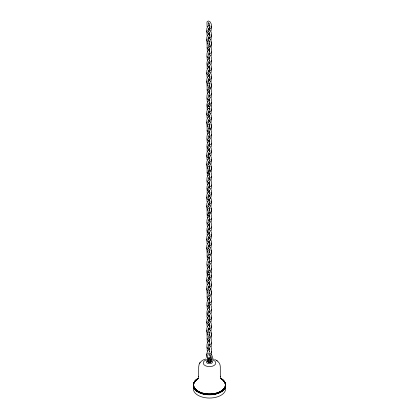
<?xml version="1.0" encoding="UTF-8"?>
<svg xmlns="http://www.w3.org/2000/svg" width="419" height="419" viewBox="0 0 419 419"><rect width="100%" height="100%" fill="white"/><g stroke="black" fill="none" stroke-linecap="round" stroke-linejoin="round"><path stroke-width="0.63" d="M206.907 31.404L207.185 30.288M206.907 40.03L207.185 38.915M211.239 27.188L210.967 28.298L210.039 28.937L208.578 28.681M211.239 35.814L210.967 36.93L210.039 37.563L208.578 37.307M206.907 73.262L207.185 72.147M211.406 51.804L211.129 52.92L210.202 53.559L208.741 53.297M206.907 81.888L207.185 80.778M211.406 60.436L211.129 61.546L210.202 62.185L208.741 61.928M211.239 69.046L210.967 70.162L210.039 70.795L208.578 70.539M211.239 77.672L210.967 78.788L210.039 79.427L208.578 79.165M206.907 114.088L207.185 112.973M211.406 93.667L211.129 94.778L210.202 95.417L208.741 95.16M206.907 122.715L207.185 121.604M211.406 102.294L211.129 103.404L210.202 104.043L208.741 103.786M211.239 109.872L210.967 110.988L210.039 111.622L208.578 111.365M211.239 118.498L210.967 119.614L210.039 120.248L208.578 119.991M206.907 155.947L207.185 154.836M211.406 134.489L211.129 135.604L210.202 136.243L208.741 135.986M206.907 164.573L207.185 163.462M211.406 143.12L211.129 144.23L210.202 144.869L208.741 144.613M211.239 151.73L210.967 152.846L210.039 153.485L208.578 153.223M211.239 160.357L210.967 161.472L210.039 162.111L208.578 161.849M206.907 197.81L207.185 196.7M211.406 176.352L211.129 177.462L210.202 178.101L208.741 177.845M206.907 206.441L207.185 205.326M211.406 184.978L211.129 186.088L210.202 186.727L208.741 186.471M211.239 193.594L210.967 194.709L210.039 195.348L208.578 195.086M211.239 202.225L210.967 203.335L210.039 203.974L208.578 203.718M206.907 239.673L207.185 238.558M211.406 218.215L211.129 219.331L210.202 219.965L208.741 219.708M206.907 248.299L207.185 247.184M211.406 226.841L211.129 227.957L210.202 228.591L208.741 228.334M211.239 235.457L210.967 236.567L210.039 237.206L208.578 236.95M211.239 244.083L210.967 245.194L210.039 245.833L208.578 245.576M206.907 280.5L207.185 279.384M211.406 260.073L211.129 261.189L210.202 261.823L208.741 261.566M206.907 289.126L207.185 288.01M211.406 268.699L211.129 269.815L210.202 270.454L208.741 270.192M211.239 276.278L210.967 277.394L210.039 278.033L208.578 277.776M211.239 284.91L210.967 286.02L210.039 286.659L208.578 286.402M206.907 322.358L207.185 321.242M211.406 300.9L211.129 302.015L210.202 302.649L208.741 302.392M206.907 330.984L207.185 329.868M211.406 309.526L211.129 310.641L210.202 311.28L208.741 311.018M211.239 318.141L210.967 319.252L210.039 319.891L208.578 319.634M211.239 326.768L210.967 327.883L210.039 328.517L208.578 328.26M211.406 342.758L211.129 343.873L210.202 344.512L208.741 344.25M211.406 351.384L211.129 352.499M211.029 31.179C211.129 28.063 212.8 21.924 208.416 20.95L207.185 21.662L206.955 22.521L207.122 26.868M211.029 39.81C211.129 36.694 212.8 30.55 208.416 29.576M211.192 47.174L211.406 43.084L210.909 41.738M211.192 55.8C211.228 52.632 212.695 48.19 209.736 45.901M211.192 64.426C211.291 61.31 212.967 55.167 208.583 54.198M211.029 73.042C211.129 69.926 212.8 63.782 208.416 62.808M211.029 81.668C211.129 78.552 212.8 72.408 208.416 71.434M211.192 89.032L211.406 84.942L210.909 83.596M211.192 97.658C211.228 94.495 212.695 90.054 209.736 87.76M211.192 106.285C211.291 103.168 212.967 97.025 208.583 96.056M211.029 113.868C211.045 110.705 212.627 105.934 209.348 103.886M211.029 122.495C211.129 119.378 212.8 113.235 208.416 112.261M211.192 129.859L211.406 125.768L210.909 124.422M211.192 138.485C211.228 135.316 212.695 130.88 209.736 128.586M211.192 147.111C211.291 143.995 212.967 137.851 208.583 136.882M211.029 155.727C211.129 152.61 212.8 146.467 208.416 145.493M211.029 164.353C211.129 161.236 212.8 155.093 208.416 154.124M211.192 171.717L211.406 167.626L210.909 166.285M211.192 180.343C211.228 177.179 212.695 172.738 209.736 170.444M211.192 188.969C211.291 185.853 212.967 179.714 208.583 178.74M211.029 206.216C211.129 203.1 212.8 196.956 208.416 195.987M211.192 213.58L211.406 209.49L210.909 208.149M211.192 222.211C211.228 219.043 212.695 214.601 209.736 212.313M211.192 230.838C211.291 227.721 212.967 221.578 208.583 220.604M211.029 248.074C211.129 244.958 212.8 238.814 208.416 237.845M211.192 255.443L211.406 251.348L210.909 250.007M211.192 264.07C211.213 260.906 212.789 256.135 209.516 254.087M211.192 272.696C211.291 269.579 212.967 263.436 208.583 262.462M211.029 280.274C211.045 277.116 212.627 272.345 209.348 270.292M211.192 296.264L211.406 292.174L210.909 290.833M211.192 304.896L211.406 297.841L210.579 295.741M211.192 313.522C211.291 310.406 212.967 304.262 208.583 303.288M211.029 322.132C211.129 319.016 212.8 312.873 208.416 311.904M211.029 330.764C211.129 327.642 212.8 321.504 208.416 320.53M211.192 338.128L211.406 334.037L210.909 332.691M211.192 346.754L211.406 339.699L210.579 337.599M208.762 22.621L208.699 25.596M207.185 63.52L207.122 68.726M207.185 104.347L207.122 109.553M207.185 146.205L207.122 151.411M207.185 188.073L207.122 193.274M207.185 229.931L207.122 235.138M207.185 270.758L207.122 275.964M207.185 312.616L206.907 316.785L207.735 318.885M209.552 342.915L209.615 339.94L209.175 338.762M198.26 378.116L198.7 376.22L198.669 376.534L198.706 366.787C198.611 362.849 202.115 359.869 205.703 359.025M207.903 42.335L207.075 44.435L207.285 51.485M209.306 43.492L208.861 44.671L208.929 47.646L208.709 47.415L209.49 48.353L209.552 51.961L209.772 51.731L208.992 52.668L208.929 56.272L208.709 56.046M207.903 84.193L207.075 86.293L207.285 93.348M209.306 102.608L208.861 103.786L208.929 106.761L208.625 106.583L208.966 106.494L208.762 105.305L208.458 105.483L209.322 106.421L209.38 109.925M207.903 125.019L207.075 127.119L207.285 134.174M207.903 166.877L207.075 168.977L207.285 176.032M210.411 198.658C211.883 195.401 212.842 188.587 208.416 187.361M207.903 208.746L207.075 210.841L207.285 217.896M210.411 240.516C211.883 237.264 212.842 230.45 208.416 229.219M207.903 250.604L207.075 252.704L207.285 259.754M209.306 251.761L208.861 252.94L208.929 255.915M207.903 291.43L207.075 293.53L207.285 300.58M210.411 289.969C211.883 286.716 212.842 279.902 208.416 278.672M209.306 301.214L208.861 302.392L208.929 305.367L208.625 305.137L208.934 305.063M207.903 333.288L207.075 335.389L207.285 342.438M209.306 343.072L208.861 344.25L208.929 347.225L208.709 346.995L209.615 348.566L209.552 351.541L209.772 351.311L209.306 351.698M199.622 363.294L199.805 363.011M199.868 362.912L200.046 362.634M209.605 27.109L209.385 27.34L209.322 23.731L208.542 22.851M209.605 35.741L209.385 35.966L209.322 32.363L208.578 31.43M209.605 68.973L209.385 69.198L209.322 65.594L208.578 64.662M209.605 77.599L209.385 77.829L209.322 74.221L208.578 73.294M209.772 102.215L209.552 102.446L209.615 99.471L209.175 98.292M209.605 118.425L209.385 118.656L209.322 115.047L208.578 114.12M209.605 160.283L209.385 160.514L209.322 156.905L208.578 155.978M209.605 202.147L209.385 202.377L209.322 198.768L208.578 197.841M209.605 235.378L209.385 235.609L209.322 232L208.578 231.073M209.605 244.005L209.385 244.235L209.322 240.626L208.578 239.699M209.605 276.205L209.385 276.435L209.322 272.827L208.578 271.9M209.605 284.831L209.385 285.061L209.322 281.453L208.578 280.526M209.772 300.826L209.552 301.051L209.615 298.077L209.175 296.898M209.605 326.689L209.385 326.92L209.322 323.311L208.578 322.384M209.573 27.12L208.699 28.681L208.767 31.556M209.573 35.746L208.824 36.673L208.762 40.282L208.542 40.051M209.573 68.978L208.699 70.539L208.767 73.414M209.573 77.604L208.824 78.531L208.762 82.14L208.542 81.909M208.741 106.578L209.175 106.196M208.578 108.28C205.619 110.574 207.086 115.01 207.122 118.179M209.573 109.804L208.824 110.731L208.762 114.34L208.542 114.109M209.573 118.43L208.699 119.991L208.767 122.867M209.736 125.794L208.861 127.355L208.934 130.23M209.573 151.662L208.824 152.589L208.762 156.198L208.542 155.968M209.573 160.288L208.699 161.849L208.762 164.824L208.458 164.594L208.767 164.52M209.736 167.658L208.861 169.213L208.929 172.193L208.709 171.963L209.175 171.628M209.573 202.157L208.824 203.084L208.762 206.693L208.542 206.462M209.736 209.521L208.861 211.082L208.929 214.057L208.625 213.826L208.934 213.748M208.741 213.873L209.175 213.491M209.573 235.389L208.699 236.95L208.767 239.825M209.573 244.015L208.824 244.942L208.762 248.551L208.542 248.32M208.699 271.873L208.699 272.999L209.175 272.601M208.578 274.691C205.619 276.98 207.086 281.421 207.122 284.59M209.573 276.21L208.824 277.142L208.762 280.746L208.542 280.521M209.573 284.841L208.699 286.402L208.767 289.278M209.736 292.205L208.992 293.132L208.929 296.741L208.709 296.511M208.741 305.184L209.175 304.802M209.573 318.073L208.824 319L208.762 322.609L208.542 322.379M209.573 326.7L208.699 328.26L208.767 331.136M209.736 334.063L208.992 334.991L208.929 338.599L208.709 338.369M209.547 134.546L209.615 131.671L208.741 130.11M209.38 151.783L209.453 148.907L208.578 147.352M209.547 176.404L209.615 173.529L208.625 171.963L208.934 171.884M209.38 193.651L209.453 190.776L208.578 189.215M209.547 218.268L209.615 215.392L209.175 214.214L208.625 213.879L208.966 213.79M209.547 260.126L209.615 257.25L208.741 255.695M209.547 309.583L209.615 306.708L209.175 305.53L208.625 305.194L208.966 305.1M209.38 318.194L209.453 315.318L208.578 313.758M208.185 357.941L208.185 361.471L209.584 362.283L210.6 361.691L210.563 359.366M209.573 32.996L208.107 33.253L207.185 32.614L206.907 31.498M209.573 41.622L208.107 41.879L207.185 41.24L206.907 40.13M209.736 48.986L208.274 49.243L207.347 48.604L207.075 47.494M209.736 57.613L208.274 57.869L207.347 57.235L207.075 56.12M209.736 66.239L208.583 66.574L207.347 65.862C206.614 63.337 206.609 59.027 209.898 58.508M209.573 74.854L208.107 75.111L207.185 74.472L206.907 73.362M209.573 83.481L208.107 83.737L207.185 83.098L206.907 81.988M209.516 85.052L208.861 86.529L208.929 89.504L208.709 89.278L209.49 90.211L209.552 93.819L209.772 93.589L208.992 94.526L208.929 98.135L208.709 97.905M209.736 90.844L208.274 91.101L207.347 90.467L207.075 89.352M209.736 99.471L208.274 99.727L207.347 99.094L207.075 97.978M209.736 108.097L208.583 108.432L207.347 107.72C206.614 105.195 206.609 100.885 209.898 100.366M209.573 115.681L208.107 115.937L207.185 115.298L206.907 114.188M209.573 124.307L208.107 124.563L207.185 123.924L206.907 122.814M209.736 131.671L208.274 131.927L207.347 131.294L207.075 130.178M209.516 134.504L208.861 135.981L208.929 138.956L208.709 138.731L209.49 139.663L209.552 143.272L209.772 143.041L208.992 143.979L208.861 146.865M209.736 140.297L208.274 140.554L207.347 139.92L207.075 138.804M209.736 148.923L208.583 149.258L207.347 148.546C206.614 146.022 206.609 141.711 209.898 141.193M209.573 157.539L208.107 157.795L207.185 157.156L206.907 156.046M209.573 166.165L208.107 166.422L207.185 165.788L206.907 164.672M209.736 173.529L208.274 173.785L207.347 173.152L207.075 172.036M209.516 176.368L208.861 177.845L208.929 180.819L208.709 180.589M209.736 182.155L208.274 182.417L207.347 181.778L207.075 180.662M209.736 190.786L208.583 191.116L207.347 190.404C206.614 187.88 206.609 183.569 209.898 183.056M209.573 199.402L208.107 199.659L207.185 199.025L206.907 197.909M209.573 208.028L208.107 208.285L207.185 207.651L206.907 206.536M209.736 215.392L208.274 215.654L207.347 215.015L207.075 213.9M209.516 218.231L208.861 219.708L208.929 222.683L208.709 222.452M209.736 224.024L208.274 224.28L207.347 223.641L207.075 222.526M209.736 232.65L208.583 232.98L207.347 232.267C206.614 229.743 206.609 225.438 209.898 224.919M209.573 241.26L208.107 241.522L207.185 240.883L206.907 239.768M209.573 249.886L208.107 250.148L207.185 249.509L206.907 248.394M209.736 257.256L208.274 257.512L207.347 256.873L207.075 255.763M209.516 260.089L208.861 261.566L208.929 264.541L208.709 264.31M209.736 265.882L208.274 266.138L207.347 265.499L207.075 264.389M208.741 272.984L208.992 269.558L209.736 268.631L209.552 268.857L209.615 265.882L209.175 264.703M209.736 274.508L208.583 274.843L207.347 274.126C206.614 271.601 206.609 267.296 209.898 266.777M209.573 282.087L208.107 282.343L207.185 281.709L206.907 280.594M209.573 290.713L208.107 290.975L207.185 290.336L206.907 289.22M209.736 298.082L208.274 298.338L207.347 297.7L207.075 296.584M209.736 306.708L208.274 306.965L207.347 306.326L207.075 305.215M209.516 309.541L208.861 311.018L208.861 313.271M209.736 315.334L208.583 315.664L207.347 314.952C206.614 312.427 206.609 308.122 209.898 307.604M209.573 323.945L208.107 324.206L207.185 323.568L206.907 322.452M209.573 332.576L208.107 332.833L207.185 332.194L206.907 331.078M209.736 339.94L208.274 340.197L207.347 339.558L207.075 338.447M209.736 348.566L208.274 348.823L207.347 348.184L207.075 347.073M209.73 25.266C205.347 26.235 207.017 32.378 207.122 35.495M209.73 33.892C205.347 34.861 207.017 41.004 207.122 44.121M209.898 49.882C205.514 50.856 207.185 57 207.285 60.116M209.73 67.124C205.347 68.093 207.017 74.236 207.122 77.353M209.73 75.75C205.347 76.719 207.017 82.862 207.122 85.979M209.898 91.74C205.514 92.714 207.185 98.858 207.285 101.974M209.73 116.576C205.347 117.545 207.017 123.689 207.122 126.805M209.898 132.566C205.514 133.541 207.185 139.684 207.285 142.8M209.73 149.808C205.347 150.777 207.017 156.921 207.122 160.037M209.73 158.434C205.347 159.409 207.017 165.547 207.122 168.668M208.458 164.651L208.798 164.562M208.966 171.926L208.709 171.963M209.898 174.424C205.514 175.399 207.185 181.542 207.285 184.659M209.73 191.672C205.347 192.646 207.017 198.789 207.122 201.906M209.73 200.298C205.347 201.272 207.017 207.415 207.122 210.532M209.898 216.293C205.514 217.262 207.185 223.406 207.285 226.522M209.73 233.53C205.347 234.504 207.017 240.647 207.122 243.764M209.73 242.161C205.347 243.13 207.017 249.274 207.122 252.39M209.898 258.151C205.514 259.12 207.185 265.264 207.285 268.38M209.73 282.982C205.347 283.956 207.017 290.1 207.122 293.216M209.898 298.977C205.514 299.946 207.185 306.09 207.285 309.206M209.73 316.214C205.347 317.188 207.017 323.332 207.122 326.448M209.73 324.845C205.347 325.814 207.017 331.958 207.122 335.074M209.898 340.836C205.514 341.81 207.185 347.948 207.285 351.064M209.898 349.462C206.991 349.786 206.745 353.453 207.075 355.7M210.6 358.161L209.118 357.266M210.6 359.371L210.788 359.413A3.598 2.079 60 0 0 212.354 356.768A3.598 2.079 60 0 0 209.421 352.987M209.584 359.958L209.772 360A3.598 2.079 60 0 0 211.333 357.36A3.598 2.079 60 0 0 208.4 353.573M208.416 38.202C211.705 38.721 211.7 43.031 210.967 45.556L209.73 46.268L208.578 45.933M208.416 80.066C211.705 80.579 211.7 84.889 210.967 87.414L209.73 88.126L208.578 87.791M208.416 120.887C211.705 121.405 211.7 125.716 210.967 128.24L209.73 128.952L208.578 128.617M208.416 162.75C211.705 163.263 211.7 167.574 210.967 170.098L209.73 170.811L208.578 170.481M209.689 193.573L209.348 193.484L209.689 193.52L208.824 194.458L208.767 197.962M208.416 204.613C211.705 205.132 211.7 209.437 210.967 211.962L209.73 212.674L208.578 212.344M208.416 246.472C211.705 246.99 211.7 251.295 210.967 253.825L209.73 254.537L208.578 254.202M208.416 287.298C211.705 287.816 211.7 292.122 210.967 294.646L209.73 295.364L208.578 295.028M208.416 329.156C211.705 329.674 211.7 333.985 210.967 336.509L209.73 337.222L208.578 336.886M208.583 345.151C212.716 345.885 211.207 351.536 211.406 354.348M213.192 358.999L213.999 359.235M208.798 164.688L209.453 166.165L209.385 169.14L209.689 168.962L208.824 168.029M214.764 359.523C217.749 360.618 220.336 363.393 220.289 366.709L220.321 376.456L220.284 376.142L220.713 378.032M216.764 360.56L217.367 361.005M208.578 40.062L209.322 40.989L209.385 44.597L209.689 44.419L208.824 43.482M208.578 81.92L209.322 82.847L209.385 86.455L209.689 86.277L208.824 85.345M208.578 122.746L209.322 123.673L209.385 127.282L209.689 127.104L208.824 126.171M208.578 206.467L209.322 207.395L209.385 211.003L209.689 210.83L208.824 209.893M208.578 248.326L209.322 249.258L209.385 252.861L209.689 252.688L208.824 251.751M208.578 289.152L209.322 290.079L209.385 293.688L209.689 293.515L208.824 292.577M208.578 331.01L209.322 331.942L209.385 335.546L209.689 335.373L208.824 334.435M208.185 359.151L208.002 358.978A3.598 2.079 60 0 1 207.196 353.563M209.175 56.434L209.615 57.613L209.552 60.587L209.772 60.357L208.992 61.294L208.861 64.18M209.175 180.977L209.615 182.155L209.552 185.13L209.772 184.899L208.992 185.837L208.861 188.723M209.175 222.84L209.615 224.018L209.552 226.993L209.772 226.768L208.992 227.7L208.861 230.586M210.967 25.978L211.239 27.088M210.967 34.604L211.239 35.715M210.967 67.836L211.239 68.952M210.967 76.462L211.239 77.578M210.967 108.662L211.239 109.773M210.967 117.289L211.239 118.404M210.967 150.521L211.239 151.636M210.967 159.147L211.239 160.262M210.967 192.384L211.239 193.499M210.967 201.01L211.239 202.126M210.967 234.242L211.239 235.358M210.967 242.873L211.239 243.984M210.967 275.068L211.239 276.184M210.967 283.7L211.239 284.81M210.967 316.932L211.239 318.042M210.967 325.558L211.239 326.668M208.992 184.02L208.861 182.26M209.662 292.436L209.615 293.305M209.662 334.294L209.615 335.169M209.615 43.084L209.615 44.215M209.615 53.402L209.615 54.528M209.615 62.033L209.615 63.159M209.615 95.265L209.615 96.391M209.615 125.773L209.615 126.899M209.615 136.086L209.615 137.217M209.615 144.717L209.615 145.843M209.615 167.631L209.615 169.323M209.615 177.949L209.615 179.075M209.615 186.01L209.615 187.702M209.615 209.495L209.615 211.186M209.615 219.813L209.615 220.939M209.615 227.878L209.615 229.565M209.615 251.353L209.615 252.479M209.615 261.671L209.615 262.797M209.615 302.497L209.615 303.623M209.615 311.123L209.615 312.249M209.615 344.355L209.615 345.481M209.584 358.753L209.584 362.283M209.453 28.785L209.453 29.911M209.453 37.411L209.453 38.538M209.453 70.643L209.453 71.769M209.453 78.709L209.453 80.396M209.453 111.47L209.453 112.596M209.453 120.096L209.453 121.222M209.453 153.328L209.453 154.454M209.453 161.954L209.453 163.08M209.453 195.191L209.453 196.322M209.453 203.823L209.453 204.949M209.453 237.054L209.453 238.181M209.453 245.681L209.453 246.807M209.453 277.315L209.453 279.007M209.453 286.507L209.453 287.633M209.453 319.739L209.453 320.865M209.453 328.365L209.453 329.491M208.861 49.091L208.861 50.217M208.861 57.717L208.861 58.843M208.861 90.949L208.861 92.075M208.861 99.575L208.861 100.701M208.861 131.776L208.861 132.902M208.861 140.402L208.861 141.528M208.861 173.634L208.861 174.76M208.861 215.497L208.861 216.623M208.861 224.123L208.861 225.254M208.861 257.36L208.861 258.486M208.861 265.986L208.861 267.113M208.861 298.181L208.861 299.313M208.861 306.813L208.861 307.939M208.861 340.045L208.861 341.171M208.861 348.671L208.861 349.797M208.699 33.096L208.699 34.227M208.699 66.328L208.699 67.459M208.699 74.959L208.699 76.085M208.699 115.785L208.699 116.911M208.699 149.017L208.699 150.143M208.699 157.078L208.699 158.77M208.699 190.881L208.699 192.007M208.699 199.507L208.699 200.633M208.699 232.739L208.699 233.865M208.699 241.365L208.699 242.491M208.699 282.191L208.699 283.317M208.699 315.423L208.699 316.549M208.699 324.049L208.699 325.175M210.595 360.675A1.796 1.037 0 0 1 210.846 362.215A1.796 1.037 0 0 1 208.17 362.194A1.796 1.037 0 0 1 208.479 360.665M211.48 359.549A6.295 3.635 0 0 1 214.408 365.274A6.295 3.635 0 0 1 204.095 364.865A6.295 3.635 0 0 1 208.358 359.423M224.102 381.437A16.189 9.349 0 0 1 218.315 393.31A16.189 9.349 0 0 1 197.176 391.535A16.189 9.349 0 0 1 197.49 379.2M221.368 379.116A16.189 9.349 0 0 1 221.908 379.467M225.616 387.821A16.189 9.349 0 0 1 209.6 398.05A16.189 9.349 0 0 1 193.363 387.942M220.562 378.242A15.843 9.15 0 0 1 220.797 391.205A15.843 9.15 0 0 1 198.344 391.288A15.843 9.15 0 0 1 198.297 378.32M210.563 360.832A1.608 0.927 0 0 1 210.642 362.178A1.608 0.927 0 0 1 208.311 362.152A1.608 0.927 0 0 1 208.484 360.811M210.49 360.172A3.148 1.817 0 0 1 212.051 362.964A3.148 1.817 0 0 1 206.97 362.98A3.148 1.817 0 0 1 208.468 360.183M222.866 380.023A16.163 9.333 0 0 1 220.033 392.341A16.163 9.333 0 0 1 198.506 392.111A16.163 9.333 0 0 1 196.485 379.734M196.982 379.363A16.163 9.333 0 0 1 198.072 378.666M221.352 378.923A16.163 9.333 0 0 1 221.887 379.274M224.092 381.306A16.179 9.338 0 0 1 218.079 393.252A16.179 9.338 0 0 1 196.841 391.152A16.179 9.338 0 0 1 198.061 378.729M221.363 378.98A16.179 9.338 0 0 1 221.897 379.336M220.75 378.472A16.116 9.302 0 0 1 221.541 391.315A16.116 9.302 0 0 1 199.355 392.367A16.116 9.302 0 0 1 196.521 379.619M197.019 379.247A16.116 9.302 0 0 1 198.103 378.556M220.672 378.336A16.001 9.239 0 0 1 220.907 391.43A16.001 9.239 0 0 1 198.229 391.514A16.001 9.239 0 0 1 198.182 378.42M220.703 378.378A16.048 9.265 0 0 1 220.939 391.503A16.048 9.265 0 0 1 198.203 391.587A16.048 9.265 0 0 1 198.15 378.462M220.64 378.299A15.953 9.213 0 0 1 220.876 391.351A15.953 9.213 0 0 1 198.266 391.435A15.953 9.213 0 0 1 198.218 378.383M208.866 352.866A3.598 2.079 60 0 1 209.233 352.929M207.316 355.831A2.221 1.283 60 0 0 208.102 357.852L209.668 358.758A2.221 1.283 60 0 0 210.333 356.878A2.221 1.283 60 0 0 208.479 354.752"/></g></svg>
